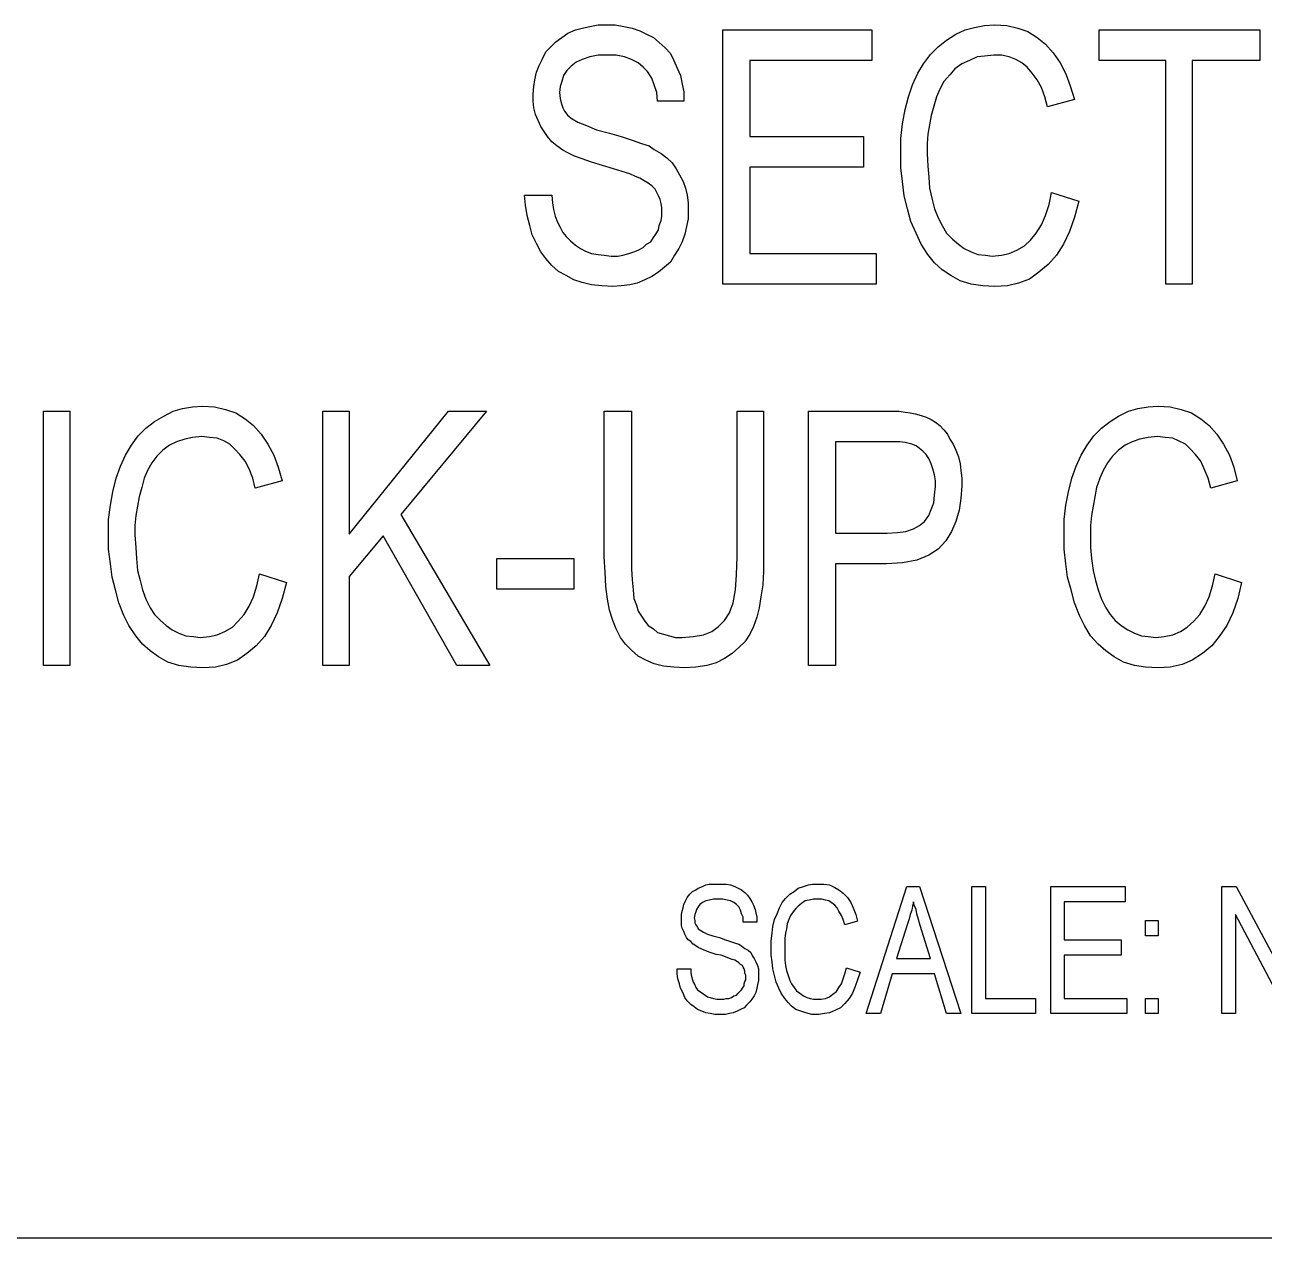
# Model space of a CAD drawing. Header units: metres. Extents: x 12 to 599, y -779 to -12.
# Drawn here: x 227.3 to 315.1, y -778.6 to -692.7 of the extents above; entities that cross this region are included whole.
import ezdxf

# ---------------------------------------------------------------- set-up
doc = ezdxf.new("R2010")
doc.units = ezdxf.units.M

msp = doc.modelspace()

# ---------------------------------------------------------------- linework, layer by layer
for p, q in [((265.38, -693.6), (265.8, -693.3)), ((265.8, -693.3), (266.34, -693.06)), ((266.34, -693.06), (266.82, -692.94)), ((266.82, -692.94), (267.36, -692.82)), ((267.36, -692.82), (267.96, -692.7)), ((267.96, -692.7), (268.5, -692.7)), ((268.5, -692.7), (269.16, -692.7)), ((269.16, -692.7), (269.76, -692.82)), ((269.76, -692.82), (270.36, -692.94)), ((270.36, -692.94), (270.9, -693.12)), ((270.9, -693.12), (271.38, -693.36)), ((271.38, -693.36), (271.86, -693.6)), ((276.78, -711.06), (276.78, -693.06)), ((276.78, -693.06), (287.34, -693.06)), ((287.34, -693.06), (287.34, -695.22)), ((292.62, -693.78), (293.28, -693.36)), ((293.28, -693.36), (293.94, -693.06)), ((293.94, -693.06), (294.6, -692.88)), ((294.6, -692.88), (295.32, -692.76)), ((295.32, -692.76), (296.04, -692.7)), ((296.04, -692.7), (296.88, -692.76)), ((296.88, -692.76), (297.66, -692.94)), ((297.66, -692.94), (298.38, -693.18)), ((298.38, -693.18), (299.04, -693.6)), ((303.42, -695.22), (303.42, -693.06)), ((303.42, -693.06), (314.82, -693.06)), ((314.82, -693.06), (314.82, -695.22)), ((264.24, -694.62), (264.6, -694.26)), ((264.6, -694.26), (264.96, -693.9)), ((264.96, -693.9), (265.38, -693.6)), ((271.86, -693.6), (272.28, -693.96)), ((272.28, -693.96), (272.7, -694.32)), ((272.7, -694.32), (273.06, -694.74)), ((291.48, -694.8), (292.02, -694.26)), ((292.02, -694.26), (292.62, -693.78)), ((299.04, -693.6), (299.64, -694.08)), ((299.64, -694.08), (300.18, -694.68)), ((263.76, -695.58), (264, -695.1)), ((264, -695.1), (264.24, -694.62)), ((266.82, -695.16), (266.4, -695.34)), ((267.36, -694.98), (266.82, -695.16)), ((267.96, -694.86), (267.36, -694.98)), ((268.62, -694.86), (267.96, -694.86)), ((269.22, -694.86), (268.62, -694.86)), ((269.82, -694.98), (269.22, -694.86)), ((270.3, -695.16), (269.82, -694.98)), ((270.78, -695.4), (270.3, -695.16)), ((273.06, -694.74), (273.3, -695.22)), ((291, -695.46), (291.48, -694.8)), ((294.78, -694.98), (294.24, -695.22)), ((295.32, -694.92), (294.78, -694.98)), ((295.98, -694.86), (295.32, -694.92)), ((296.52, -694.86), (295.98, -694.86)), ((297.06, -694.98), (296.52, -694.86)), ((297.54, -695.16), (297.06, -694.98)), ((297.96, -695.4), (297.54, -695.16)), ((300.18, -694.68), (300.66, -695.4)), ((263.46, -696.6), (263.58, -696.06)), ((263.58, -696.06), (263.76, -695.58)), ((265.74, -695.94), (265.5, -696.3)), ((266.04, -695.64), (265.74, -695.94)), ((266.4, -695.34), (266.04, -695.64)), ((271.14, -695.7), (270.78, -695.4)), ((271.44, -696), (271.14, -695.7)), ((271.74, -696.48), (271.44, -696)), ((273.3, -695.22), (273.54, -695.76)), ((273.54, -695.76), (273.78, -696.3)), ((287.34, -695.22), (278.7, -695.22)), ((278.7, -695.22), (278.7, -700.62)), ((290.58, -696.12), (291, -695.46)), ((293.22, -695.82), (292.86, -696.24)), ((293.7, -695.46), (293.22, -695.82)), ((294.24, -695.22), (293.7, -695.46)), ((298.32, -695.7), (297.96, -695.4)), ((298.68, -696.12), (298.32, -695.7)), ((300.66, -695.4), (301.08, -696.18)), ((308.16, -695.22), (303.42, -695.22)), ((308.16, -711.06), (308.16, -695.22)), ((314.82, -695.22), (310.02, -695.22)), ((310.02, -695.22), (310.02, -711.06)), ((263.4, -697.08), (263.46, -696.6)), ((265.38, -696.72), (265.26, -697.08)), ((265.5, -696.3), (265.38, -696.72)), ((271.92, -696.96), (271.74, -696.48)), ((272.1, -697.5), (271.92, -696.96)), ((273.78, -696.3), (273.9, -696.9)), ((273.9, -696.9), (274.02, -697.44)), ((289.92, -697.8), (290.22, -696.96)), ((290.22, -696.96), (290.58, -696.12)), ((292.44, -696.72), (292.14, -697.26)), ((292.86, -696.24), (292.44, -696.72)), ((299.04, -696.6), (298.68, -696.12)), ((299.34, -697.14), (299.04, -696.6)), ((301.08, -696.18), (301.38, -697.02)), ((263.34, -697.62), (263.4, -697.08)), ((263.34, -698.1), (263.34, -697.62)), ((265.26, -697.08), (265.2, -697.5)), ((265.2, -697.5), (265.26, -697.92)), ((272.16, -698.1), (272.1, -697.5)), ((274.02, -697.44), (274.02, -698.1)), ((289.68, -698.7), (289.92, -697.8)), ((291.9, -697.8), (291.72, -698.46)), ((292.14, -697.26), (291.9, -697.8)), ((299.58, -697.8), (299.34, -697.14)), ((299.76, -698.52), (299.58, -697.8)), ((301.38, -697.02), (301.68, -697.98)), ((263.4, -698.58), (263.34, -698.1)), ((263.52, -699.06), (263.4, -698.58)), ((265.26, -697.92), (265.32, -698.22)), ((265.32, -698.22), (265.44, -698.58)), ((265.44, -698.58), (265.56, -698.82)), ((274.02, -698.1), (272.16, -698.1)), ((289.5, -699.72), (289.68, -698.7)), ((291.72, -698.46), (291.54, -699.12)), ((301.68, -697.98), (299.76, -698.52)), ((263.7, -699.48), (263.52, -699.06)), ((263.88, -699.9), (263.7, -699.48)), ((265.56, -698.82), (265.8, -699.12)), ((265.8, -699.12), (266.1, -699.36)), ((266.1, -699.36), (266.52, -699.6)), ((266.52, -699.6), (267.12, -699.84)), ((291.54, -699.12), (291.42, -699.78)), ((264.12, -700.26), (263.88, -699.9)), ((264.36, -700.62), (264.12, -700.26)), ((267.12, -699.84), (267.84, -700.14)), ((267.84, -700.14), (268.74, -700.38)), ((268.74, -700.38), (269.58, -700.62)), ((289.38, -700.74), (289.5, -699.72)), ((291.3, -700.44), (291.24, -701.1)), ((291.42, -699.78), (291.3, -700.44)), ((264.66, -700.98), (264.36, -700.62)), ((265.02, -701.28), (264.66, -700.98)), ((265.44, -701.58), (265.02, -701.28)), ((269.58, -700.62), (270.36, -700.86)), ((270.36, -700.86), (271.02, -701.1)), ((271.02, -701.1), (271.56, -701.28)), ((271.56, -701.28), (271.92, -701.52)), ((278.7, -700.62), (286.74, -700.62)), ((286.74, -700.62), (286.74, -702.78)), ((289.38, -701.82), (289.38, -700.74)), ((291.24, -701.1), (291.24, -701.82)), ((265.8, -701.76), (265.44, -701.58)), ((266.28, -702), (265.8, -701.76)), ((266.82, -702.18), (266.28, -702)), ((267.48, -702.42), (266.82, -702.18)), ((271.92, -701.52), (272.4, -701.82)), ((272.4, -701.82), (272.82, -702.12)), ((272.82, -702.12), (273.18, -702.48)), ((289.38, -702.84), (289.38, -701.82)), ((291.24, -701.82), (291.3, -702.72)), ((268.26, -702.66), (267.48, -702.42)), ((269.04, -702.9), (268.26, -702.66)), ((269.64, -703.08), (269.04, -702.9)), ((270.18, -703.26), (269.64, -703.08)), ((273.18, -702.48), (273.48, -702.9)), ((273.48, -702.9), (273.72, -703.32)), ((286.74, -702.78), (278.7, -702.78)), ((278.7, -702.78), (278.7, -708.9)), ((289.5, -703.8), (289.38, -702.84)), ((291.3, -702.72), (291.36, -703.5)), ((270.6, -703.44), (270.18, -703.26)), ((270.9, -703.56), (270.6, -703.44)), ((271.2, -703.74), (270.9, -703.56)), ((271.5, -703.92), (271.2, -703.74)), ((271.74, -704.1), (271.5, -703.92)), ((273.72, -703.32), (273.96, -703.8)), ((273.96, -703.8), (274.14, -704.28)), ((289.62, -704.82), (289.5, -703.8)), ((291.36, -703.5), (291.42, -704.28)), ((262.74, -704.76), (264.66, -704.76)), ((262.8, -705.48), (262.74, -704.76)), ((264.66, -704.76), (264.72, -705.3)), ((271.98, -704.34), (271.74, -704.1)), ((272.1, -704.58), (271.98, -704.34)), ((272.22, -704.82), (272.1, -704.58)), ((272.34, -705.06), (272.22, -704.82)), ((274.14, -704.28), (274.26, -704.76)), ((274.26, -704.76), (274.32, -705.3)), ((289.86, -705.72), (289.62, -704.82)), ((291.42, -704.28), (291.6, -705.06)), ((299.88, -705.42), (300.06, -704.58)), ((300.06, -704.58), (301.98, -705.18)), ((262.92, -706.2), (262.8, -705.48)), ((264.72, -705.3), (264.78, -705.78)), ((272.4, -705.36), (272.34, -705.06)), ((272.46, -705.66), (272.4, -705.36)), ((272.46, -705.96), (272.46, -705.66)), ((274.32, -705.3), (274.32, -705.9)), ((290.1, -706.62), (289.86, -705.72)), ((291.6, -705.06), (291.78, -705.72)), ((291.78, -705.72), (292.02, -706.38)), ((299.64, -706.2), (299.88, -705.42)), ((301.98, -705.18), (301.68, -706.32)), ((263.1, -706.92), (262.92, -706.2)), ((264.78, -705.78), (264.9, -706.26)), ((264.9, -706.26), (265.08, -706.68)), ((272.28, -706.92), (272.4, -706.56)), ((272.4, -706.56), (272.46, -706.26)), ((272.46, -706.26), (272.46, -705.96)), ((274.32, -706.44), (274.2, -706.98)), ((274.32, -705.9), (274.32, -706.44)), ((290.46, -707.46), (290.1, -706.62)), ((292.02, -706.38), (292.32, -706.92)), ((299.34, -706.86), (299.64, -706.2)), ((301.68, -706.32), (301.32, -707.34)), ((263.28, -707.58), (263.1, -706.92)), ((265.08, -706.68), (265.26, -707.04)), ((265.26, -707.04), (265.44, -707.4)), ((265.44, -707.4), (265.68, -707.7)), ((272.04, -707.52), (272.22, -707.22)), ((272.22, -707.22), (272.28, -706.92)), ((274.2, -706.98), (274.08, -707.52)), ((290.82, -708.24), (290.46, -707.46)), ((292.32, -706.92), (292.62, -707.46)), ((292.62, -707.46), (293.04, -707.88)), ((298.56, -707.94), (298.98, -707.46)), ((298.98, -707.46), (299.34, -706.86)), ((301.32, -707.34), (300.9, -708.24)), ((263.58, -708.18), (263.28, -707.58)), ((263.88, -708.78), (263.58, -708.18)), ((265.68, -707.7), (265.98, -708)), ((265.98, -708), (266.34, -708.3)), ((266.34, -708.3), (266.7, -708.54)), ((271.14, -708.48), (271.38, -708.24)), ((271.38, -708.24), (271.68, -708.06)), ((271.68, -708.06), (271.86, -707.76)), ((271.86, -707.76), (272.04, -707.52)), ((273.9, -708.06), (273.66, -708.54)), ((274.08, -707.52), (273.9, -708.06)), ((291.3, -708.96), (290.82, -708.24)), ((293.04, -707.88), (293.46, -708.24)), ((293.46, -708.24), (293.88, -708.54)), ((297.6, -708.66), (298.14, -708.36)), ((298.14, -708.36), (298.56, -707.94)), ((300.9, -708.24), (300.42, -709.02)), ((264.24, -709.26), (263.88, -708.78)), ((264.66, -709.74), (264.24, -709.26)), ((266.7, -708.54), (267.06, -708.72)), ((267.06, -708.72), (267.48, -708.9)), ((267.48, -708.9), (267.96, -708.96)), ((267.96, -708.96), (268.38, -709.02)), ((268.38, -709.02), (268.86, -709.08)), ((268.86, -709.08), (269.34, -709.08)), ((269.34, -709.08), (269.7, -709.02)), ((269.7, -709.02), (270.12, -708.9)), ((270.12, -708.9), (270.48, -708.78)), ((270.48, -708.78), (270.78, -708.66)), ((270.78, -708.66), (271.14, -708.48)), ((273.36, -709.02), (273.06, -709.5)), ((273.66, -708.54), (273.36, -709.02)), ((278.7, -708.9), (287.64, -708.9)), ((287.64, -708.9), (287.64, -711.06)), ((291.78, -709.56), (291.3, -708.96)), ((293.88, -708.54), (294.36, -708.78)), ((294.36, -708.78), (294.84, -708.96)), ((294.84, -708.96), (295.38, -709.02)), ((295.38, -709.02), (295.86, -709.08)), ((295.86, -709.08), (296.52, -709.02)), ((296.52, -709.02), (297.06, -708.9)), ((297.06, -708.9), (297.6, -708.66)), ((300.42, -709.02), (299.82, -709.68)), ((265.14, -710.16), (264.66, -709.74)), ((272.64, -709.86), (272.22, -710.22)), ((273.06, -709.5), (272.64, -709.86)), ((292.32, -710.04), (291.78, -709.56)), ((292.92, -710.46), (292.32, -710.04)), ((299.82, -709.68), (299.16, -710.22)), ((265.68, -710.46), (265.14, -710.16)), ((266.22, -710.76), (265.68, -710.46)), ((266.82, -710.94), (266.22, -710.76)), ((267.48, -711.12), (266.82, -710.94)), ((270.72, -711), (270.18, -711.12)), ((271.26, -710.76), (270.72, -711)), ((271.74, -710.52), (271.26, -710.76)), ((272.22, -710.22), (271.74, -710.52)), ((293.58, -710.82), (292.92, -710.46)), ((294.36, -711.06), (293.58, -710.82)), ((297.72, -711), (296.94, -711.18)), ((298.5, -710.7), (297.72, -711)), ((299.16, -710.22), (298.5, -710.7)), ((268.2, -711.18), (267.48, -711.12)), ((268.98, -711.24), (268.2, -711.18)), ((269.58, -711.18), (268.98, -711.24)), ((270.18, -711.12), (269.58, -711.18)), ((287.64, -711.06), (276.78, -711.06)), ((295.2, -711.18), (294.36, -711.06)), ((296.04, -711.24), (295.2, -711.18)), ((296.94, -711.18), (296.04, -711.24)), ((310.02, -711.06), (308.16, -711.06)), ((238.5, -719.88), (239.22, -719.76)), ((239.22, -719.76), (239.94, -719.7)), ((239.94, -719.7), (240.78, -719.76)), ((240.78, -719.76), (241.56, -719.94)), ((306.18, -719.88), (306.9, -719.76)), ((306.9, -719.76), (307.62, -719.7)), ((307.62, -719.7), (308.46, -719.76)), ((308.46, -719.76), (309.24, -719.94)), ((228.66, -738.06), (228.66, -720.06)), ((228.66, -720.06), (230.52, -720.06)), ((230.52, -720.06), (230.52, -738.06)), ((236.52, -720.78), (237.18, -720.42)), ((237.18, -720.42), (237.84, -720.06)), ((237.84, -720.06), (238.5, -719.88)), ((241.56, -719.94), (242.28, -720.18)), ((242.28, -720.18), (242.94, -720.6)), ((242.94, -720.6), (243.54, -721.08)), ((248.46, -738.06), (248.46, -720.06)), ((248.46, -720.06), (250.32, -720.06)), ((250.32, -720.06), (250.32, -728.76)), ((250.32, -728.76), (257.34, -720.06)), ((260.04, -720.06), (253.98, -727.38)), ((257.34, -720.06), (260.04, -720.06)), ((268.38, -730.38), (268.38, -720.06)), ((268.38, -720.06), (270.3, -720.06)), ((270.3, -720.06), (270.3, -730.38)), ((277.8, -720.06), (279.66, -720.06)), ((277.8, -730.38), (277.8, -720.06)), ((279.66, -720.06), (279.66, -730.38)), ((282.84, -738.06), (282.84, -720.06)), ((282.84, -720.06), (288.24, -720.06)), ((288.24, -720.06), (288.78, -720.06)), ((288.78, -720.06), (289.26, -720.06)), ((289.26, -720.06), (289.68, -720.12)), ((289.68, -720.12), (290.04, -720.18)), ((290.04, -720.18), (290.4, -720.24)), ((290.4, -720.24), (290.82, -720.36)), ((290.82, -720.36), (291.18, -720.48)), ((291.18, -720.48), (291.54, -720.66)), ((291.54, -720.66), (291.84, -720.84)), ((304.2, -720.78), (304.8, -720.42)), ((304.8, -720.42), (305.52, -720.06)), ((305.52, -720.06), (306.18, -719.88)), ((309.24, -719.94), (309.96, -720.18)), ((309.96, -720.18), (310.62, -720.6)), ((310.62, -720.6), (311.22, -721.08)), ((235.38, -721.8), (235.92, -721.26)), ((235.92, -721.26), (236.52, -720.78)), ((243.54, -721.08), (244.08, -721.68)), ((291.84, -720.84), (292.14, -721.08)), ((292.14, -721.08), (292.44, -721.38)), ((292.44, -721.38), (292.68, -721.68)), ((303.06, -721.8), (303.6, -721.26)), ((303.6, -721.26), (304.2, -720.78)), ((311.22, -721.08), (311.76, -721.68)), ((234.9, -722.46), (235.38, -721.8)), ((238.08, -722.22), (237.6, -722.46)), ((238.68, -722.04), (238.08, -722.22)), ((239.22, -721.92), (238.68, -722.04)), ((239.88, -721.86), (239.22, -721.92)), ((240.42, -721.92), (239.88, -721.86)), ((240.96, -721.98), (240.42, -721.92)), ((241.44, -722.16), (240.96, -721.98)), ((241.86, -722.4), (241.44, -722.16)), ((242.22, -722.76), (241.86, -722.4)), ((244.08, -721.68), (244.56, -722.4)), ((244.56, -722.4), (244.98, -723.18)), ((288.42, -722.22), (284.76, -722.22)), ((284.76, -722.22), (284.76, -728.7)), ((288.9, -722.22), (288.42, -722.22)), ((289.32, -722.22), (288.9, -722.22)), ((289.68, -722.28), (289.32, -722.22)), ((289.98, -722.34), (289.68, -722.28)), ((290.16, -722.4), (289.98, -722.34)), ((290.46, -722.52), (290.16, -722.4)), ((292.68, -721.68), (292.86, -722.04)), ((292.86, -722.04), (293.1, -722.4)), ((293.1, -722.4), (293.28, -722.82)), ((302.58, -722.46), (303.06, -721.8)), ((305.76, -722.22), (305.28, -722.46)), ((306.3, -722.04), (305.76, -722.22)), ((306.9, -721.92), (306.3, -722.04)), ((307.56, -721.86), (306.9, -721.92)), ((308.1, -721.92), (307.56, -721.86)), ((308.64, -721.98), (308.1, -721.92)), ((309.06, -722.16), (308.64, -721.98)), ((309.54, -722.4), (309.06, -722.16)), ((309.9, -722.76), (309.54, -722.4)), ((311.76, -721.68), (312.24, -722.4)), ((312.24, -722.4), (312.66, -723.18)), ((234.12, -723.96), (234.48, -723.18)), ((234.48, -723.18), (234.9, -722.46)), ((236.7, -723.24), (236.34, -723.72)), ((237.12, -722.82), (236.7, -723.24)), ((237.6, -722.46), (237.12, -722.82)), ((242.58, -723.12), (242.22, -722.76)), ((242.94, -723.6), (242.58, -723.12)), ((244.98, -723.18), (245.28, -724.02)), ((290.7, -722.7), (290.46, -722.52)), ((290.94, -722.88), (290.7, -722.7)), ((291.18, -723.12), (290.94, -722.88)), ((291.36, -723.42), (291.18, -723.12)), ((293.28, -722.82), (293.46, -723.3)), ((293.46, -723.3), (293.58, -723.78)), ((301.8, -723.96), (302.16, -723.18)), ((302.16, -723.18), (302.58, -722.46)), ((304.38, -723.24), (304.02, -723.72)), ((304.8, -722.82), (304.38, -723.24)), ((305.28, -722.46), (304.8, -722.82)), ((310.26, -723.12), (309.9, -722.76)), ((310.62, -723.6), (310.26, -723.12)), ((312.66, -723.18), (312.96, -724.02)), ((233.82, -724.8), (234.12, -723.96)), ((236.34, -723.72), (236.04, -724.26)), ((243.24, -724.14), (242.94, -723.6)), ((243.48, -724.8), (243.24, -724.14)), ((245.28, -724.02), (245.58, -724.98)), ((291.54, -723.78), (291.36, -723.42)), ((291.66, -724.14), (291.54, -723.78)), ((291.78, -724.56), (291.66, -724.14)), ((293.58, -723.78), (293.64, -724.26)), ((301.5, -724.8), (301.8, -723.96)), ((304.02, -723.72), (303.72, -724.26)), ((310.86, -724.14), (310.62, -723.6)), ((311.16, -724.8), (310.86, -724.14)), ((312.96, -724.02), (313.2, -724.98)), ((233.58, -725.76), (233.82, -724.8)), ((235.8, -724.8), (235.62, -725.46)), ((236.04, -724.26), (235.8, -724.8)), ((243.66, -725.52), (243.48, -724.8)), ((245.58, -724.98), (243.66, -725.52)), ((291.84, -724.98), (291.78, -724.56)), ((291.84, -725.4), (291.84, -724.98)), ((293.64, -724.26), (293.7, -724.8)), ((293.7, -724.8), (293.7, -725.34)), ((301.26, -725.76), (301.5, -724.8)), ((303.48, -724.8), (303.24, -725.46)), ((303.72, -724.26), (303.48, -724.8)), ((311.34, -725.52), (311.16, -724.8)), ((313.2, -724.98), (311.34, -725.52)), ((233.4, -726.72), (233.58, -725.76)), ((235.62, -725.46), (235.44, -726.12)), ((291.78, -726), (291.84, -725.4)), ((293.7, -725.34), (293.64, -726.24)), ((301.08, -726.72), (301.26, -725.76)), ((303.24, -725.46), (303.12, -726.12)), ((233.28, -727.74), (233.4, -726.72)), ((235.32, -726.78), (235.2, -727.44)), ((235.44, -726.12), (235.32, -726.78)), ((291.54, -727.02), (291.72, -726.54)), ((291.72, -726.54), (291.78, -726)), ((293.64, -726.24), (293.52, -727.08)), ((300.96, -727.74), (301.08, -726.72)), ((303, -726.78), (302.88, -727.44)), ((303.12, -726.12), (303, -726.78)), ((235.2, -727.44), (235.14, -728.16)), ((253.98, -727.38), (260.28, -738.06)), ((291.06, -727.86), (291.36, -727.44)), ((291.36, -727.44), (291.54, -727.02)), ((293.52, -727.08), (293.28, -727.86)), ((302.88, -727.44), (302.82, -728.16)), ((233.28, -728.82), (233.28, -727.74)), ((235.14, -728.16), (235.14, -728.82)), ((289.74, -728.58), (290.28, -728.4)), ((290.28, -728.4), (290.7, -728.16)), ((290.7, -728.16), (291.06, -727.86)), ((293.28, -727.86), (292.98, -728.58)), ((300.96, -728.82), (300.96, -727.74)), ((302.82, -728.16), (302.82, -728.82)), ((233.28, -729.84), (233.28, -728.82)), ((235.14, -728.82), (235.2, -729.72)), ((252.72, -728.88), (250.32, -731.76)), ((257.94, -738.06), (252.72, -728.88)), ((284.76, -728.7), (288.42, -728.7)), ((288.42, -728.7), (289.14, -728.64)), ((289.14, -728.64), (289.74, -728.58)), ((292.56, -729.24), (292.02, -729.84)), ((292.98, -728.58), (292.56, -729.24)), ((300.96, -729.84), (300.96, -728.82)), ((302.82, -728.82), (302.82, -729.72)), ((233.4, -730.86), (233.28, -729.84)), ((235.2, -729.72), (235.26, -730.5)), ((291.36, -730.26), (290.52, -730.62)), ((292.02, -729.84), (291.36, -730.26)), ((301.08, -730.86), (300.96, -729.84)), ((302.82, -729.72), (302.88, -730.5)), ((233.52, -731.82), (233.4, -730.86)), ((235.26, -730.5), (235.32, -731.34)), ((260.76, -732.66), (260.76, -730.5)), ((260.76, -730.5), (266.22, -730.5)), ((266.22, -730.5), (266.22, -732.66)), ((268.44, -731.46), (268.38, -730.38)), ((270.3, -730.38), (270.3, -731.22)), ((277.74, -731.64), (277.8, -730.38)), ((279.66, -730.38), (279.66, -731.4)), ((288.36, -730.86), (284.76, -730.86)), ((284.76, -730.86), (284.76, -738.06)), ((289.5, -730.8), (288.36, -730.86)), ((290.52, -730.62), (289.5, -730.8)), ((301.2, -731.82), (301.08, -730.86)), ((302.88, -730.5), (303, -731.34)), ((233.76, -732.72), (233.52, -731.82)), ((235.32, -731.34), (235.5, -732.06)), ((235.5, -732.06), (235.68, -732.72)), ((243.78, -732.42), (243.96, -731.58)), ((243.96, -731.58), (245.88, -732.18)), ((250.32, -731.76), (250.32, -738.06)), ((268.5, -732.48), (268.44, -731.46)), ((270.3, -731.22), (270.36, -732)), ((270.36, -732), (270.42, -732.72)), ((277.68, -732.72), (277.74, -731.64)), ((279.66, -731.4), (279.6, -732.36)), ((301.44, -732.72), (301.2, -731.82)), ((303, -731.34), (303.18, -732.06)), ((303.18, -732.06), (303.36, -732.72)), ((311.46, -732.42), (311.64, -731.58)), ((311.64, -731.58), (313.5, -732.18)), ((234, -733.62), (233.76, -732.72)), ((235.68, -732.72), (235.92, -733.38)), ((243.54, -733.2), (243.78, -732.42)), ((245.88, -732.18), (245.58, -733.32)), ((266.22, -732.66), (260.76, -732.66)), ((268.62, -733.38), (268.5, -732.48)), ((270.42, -732.72), (270.48, -733.32)), ((277.5, -733.62), (277.68, -732.72)), ((279.6, -732.36), (279.48, -733.2)), ((301.68, -733.62), (301.44, -732.72)), ((303.36, -732.72), (303.6, -733.38)), ((311.22, -733.2), (311.46, -732.42)), ((313.5, -732.18), (313.26, -733.32)), ((234.36, -734.52), (234, -733.62)), ((235.92, -733.38), (236.22, -733.98)), ((243.24, -733.86), (243.54, -733.2)), ((245.58, -733.32), (245.22, -734.34)), ((268.74, -734.16), (268.62, -733.38)), ((270.48, -733.32), (270.66, -733.8)), ((270.66, -733.8), (270.78, -734.22)), ((277.26, -734.34), (277.5, -733.62)), ((279.48, -733.2), (279.36, -733.98)), ((302.04, -734.52), (301.68, -733.62)), ((303.6, -733.38), (303.9, -733.98)), ((310.92, -733.86), (311.22, -733.2)), ((313.26, -733.32), (312.9, -734.34)), ((234.72, -735.24), (234.36, -734.52)), ((236.22, -733.98), (236.52, -734.46)), ((236.52, -734.46), (236.94, -734.88)), ((242.46, -734.94), (242.88, -734.46)), ((242.88, -734.46), (243.24, -733.86)), ((245.22, -734.34), (244.8, -735.24)), ((268.98, -734.88), (268.74, -734.16)), ((270.78, -734.22), (271.02, -734.58)), ((271.02, -734.58), (271.26, -734.94)), ((276.9, -734.88), (277.26, -734.34)), ((279.18, -734.64), (278.94, -735.3)), ((279.36, -733.98), (279.18, -734.64)), ((302.4, -735.24), (302.04, -734.52)), ((303.9, -733.98), (304.2, -734.46)), ((304.2, -734.46), (304.56, -734.88)), ((310.14, -734.94), (310.56, -734.46)), ((310.56, -734.46), (310.92, -733.86)), ((312.9, -734.34), (312.48, -735.24)), ((235.2, -735.96), (234.72, -735.24)), ((236.94, -734.88), (237.36, -735.24)), ((237.36, -735.24), (237.78, -735.54)), ((237.78, -735.54), (238.26, -735.78)), ((241.5, -735.66), (242.04, -735.36)), ((242.04, -735.36), (242.46, -734.94)), ((244.8, -735.24), (244.32, -736.02)), ((269.22, -735.48), (268.98, -734.88)), ((269.52, -736.08), (269.22, -735.48)), ((271.26, -734.94), (271.5, -735.24)), ((271.5, -735.24), (271.86, -735.48)), ((271.86, -735.48), (272.16, -735.72)), ((276, -735.66), (276.48, -735.3)), ((276.48, -735.3), (276.9, -734.88)), ((278.94, -735.3), (278.7, -735.84)), ((302.82, -735.96), (302.4, -735.24)), ((304.56, -734.88), (304.98, -735.24)), ((304.98, -735.24), (305.46, -735.54)), ((305.46, -735.54), (305.94, -735.78)), ((309.18, -735.66), (309.66, -735.36)), ((309.66, -735.36), (310.14, -734.94)), ((312.48, -735.24), (311.94, -736.02)), ((235.68, -736.56), (235.2, -735.96)), ((238.26, -735.78), (238.74, -735.96)), ((238.74, -735.96), (239.28, -736.02)), ((239.28, -736.02), (239.76, -736.08)), ((239.76, -736.08), (240.42, -736.02)), ((240.42, -736.02), (240.96, -735.9)), ((240.96, -735.9), (241.5, -735.66)), ((244.32, -736.02), (243.72, -736.68)), ((269.88, -736.56), (269.52, -736.08)), ((272.16, -735.72), (272.58, -735.84)), ((272.58, -735.84), (273, -735.96)), ((273, -735.96), (273.42, -736.08)), ((273.42, -736.08), (273.9, -736.08)), ((273.9, -736.08), (274.68, -736.02)), ((274.68, -736.02), (275.4, -735.9)), ((275.4, -735.9), (276, -735.66)), ((278.34, -736.38), (277.92, -736.8)), ((278.7, -735.84), (278.34, -736.38)), ((303.36, -736.56), (302.82, -735.96)), ((305.94, -735.78), (306.42, -735.96)), ((306.42, -735.96), (306.9, -736.02)), ((306.9, -736.02), (307.44, -736.08)), ((307.44, -736.08), (308.04, -736.02)), ((308.04, -736.02), (308.64, -735.9)), ((308.64, -735.9), (309.18, -735.66)), ((311.94, -736.02), (311.4, -736.68)), ((236.22, -737.04), (235.68, -736.56)), ((236.82, -737.46), (236.22, -737.04)), ((243.06, -737.22), (242.4, -737.7)), ((243.72, -736.68), (243.06, -737.22)), ((270.3, -736.98), (269.88, -736.56)), ((270.78, -737.4), (270.3, -736.98)), ((277.44, -737.22), (276.9, -737.58)), ((277.92, -736.8), (277.44, -737.22)), ((303.9, -737.04), (303.36, -736.56)), ((304.5, -737.46), (303.9, -737.04)), ((310.74, -737.22), (310.02, -737.7)), ((311.4, -736.68), (310.74, -737.22)), ((230.52, -738.06), (228.66, -738.06)), ((237.48, -737.82), (236.82, -737.46)), ((238.26, -738.06), (237.48, -737.82)), ((239.1, -738.18), (238.26, -738.06)), ((239.94, -738.24), (239.1, -738.18)), ((240.84, -738.18), (239.94, -738.24)), ((241.62, -738), (240.84, -738.18)), ((242.4, -737.7), (241.62, -738)), ((250.32, -738.06), (248.46, -738.06)), ((260.28, -738.06), (257.94, -738.06)), ((271.32, -737.7), (270.78, -737.4)), ((271.92, -737.94), (271.32, -737.7)), ((272.58, -738.12), (271.92, -737.94)), ((273.3, -738.18), (272.58, -738.12)), ((274.08, -738.24), (273.3, -738.18)), ((274.86, -738.18), (274.08, -738.24)), ((275.64, -738.06), (274.86, -738.18)), ((276.3, -737.88), (275.64, -738.06)), ((276.9, -737.58), (276.3, -737.88)), ((284.76, -738.06), (282.84, -738.06)), ((305.16, -737.82), (304.5, -737.46)), ((305.94, -738.06), (305.16, -737.82)), ((306.72, -738.18), (305.94, -738.06)), ((307.62, -738.24), (306.72, -738.18)), ((308.46, -738.18), (307.62, -738.24)), ((309.3, -738), (308.46, -738.18)), ((310.02, -737.7), (309.3, -738)), ((274.62, -754.08), (274.86, -753.96)), ((274.86, -753.96), (275.04, -753.84)), ((275.04, -753.84), (275.34, -753.72)), ((275.34, -753.72), (275.58, -753.6)), ((275.58, -753.6), (275.82, -753.54)), ((275.82, -753.54), (276.12, -753.54)), ((276.12, -753.54), (276.42, -753.54)), ((276.42, -753.54), (276.72, -753.54)), ((276.72, -753.54), (277.02, -753.54)), ((277.02, -753.54), (277.32, -753.6)), ((277.32, -753.6), (277.62, -753.72)), ((277.62, -753.72), (277.86, -753.84)), ((277.86, -753.84), (278.1, -753.96)), ((278.1, -753.96), (278.34, -754.14)), ((281.82, -754.08), (282.12, -753.84)), ((282.12, -753.84), (282.48, -753.72)), ((282.48, -753.72), (282.84, -753.6)), ((282.84, -753.6), (283.14, -753.54)), ((283.14, -753.54), (283.56, -753.54)), ((283.56, -753.54), (283.92, -753.54)), ((283.92, -753.54), (284.34, -753.6)), ((284.34, -753.6), (284.7, -753.78)), ((284.7, -753.78), (285, -753.96)), ((285, -753.96), (285.3, -754.2)), ((286.92, -762.72), (289.8, -753.72)), ((289.8, -753.72), (290.7, -753.72)), ((290.7, -753.72), (293.64, -762.72)), ((294.42, -762.72), (294.42, -753.72)), ((294.42, -753.72), (295.38, -753.72)), ((295.38, -753.72), (295.38, -761.64)), ((300, -762.72), (300, -753.72)), ((300, -753.72), (305.28, -753.72)), ((305.28, -753.72), (305.28, -754.8)), ((312.12, -762.72), (312.12, -753.72)), ((312.12, -753.72), (313.14, -753.72)), ((313.14, -753.72), (316.86, -760.68)), ((274.02, -754.98), (274.14, -754.74)), ((274.14, -754.74), (274.26, -754.5)), ((274.26, -754.5), (274.44, -754.26)), ((274.44, -754.26), (274.62, -754.08)), ((275.34, -754.86), (275.16, -754.98)), ((275.58, -754.74), (275.34, -754.86)), ((275.82, -754.68), (275.58, -754.74)), ((276.12, -754.62), (275.82, -754.68)), ((276.48, -754.62), (276.12, -754.62)), ((276.78, -754.62), (276.48, -754.62)), ((277.08, -754.68), (276.78, -754.62)), ((277.32, -754.74), (277.08, -754.68)), ((277.56, -754.86), (277.32, -754.74)), ((277.74, -754.98), (277.56, -754.86)), ((278.34, -754.14), (278.52, -754.32)), ((278.52, -754.32), (278.7, -754.56)), ((278.7, -754.56), (278.82, -754.8)), ((278.82, -754.8), (278.94, -755.04)), ((280.8, -755.22), (280.98, -754.86)), ((280.98, -754.86), (281.22, -754.56)), ((281.22, -754.56), (281.52, -754.26)), ((281.52, -754.26), (281.82, -754.08)), ((282.6, -754.74), (282.36, -754.92)), ((282.9, -754.68), (282.6, -754.74)), ((283.2, -754.62), (282.9, -754.68)), ((283.5, -754.62), (283.2, -754.62)), ((283.8, -754.62), (283.5, -754.62)), ((284.04, -754.68), (283.8, -754.62)), ((284.28, -754.74), (284.04, -754.68)), ((284.46, -754.86), (284.28, -754.74)), ((284.7, -755.04), (284.46, -754.86)), ((285.3, -754.2), (285.6, -754.5)), ((285.6, -754.5), (285.84, -754.86)), ((285.84, -754.86), (286.02, -755.22)), ((290.28, -754.8), (290.22, -755.1)), ((290.34, -755.04), (290.28, -754.8)), ((305.28, -754.8), (300.96, -754.8)), ((300.96, -754.8), (300.96, -757.5)), ((273.84, -755.7), (273.9, -755.46)), ((273.84, -756), (273.84, -755.7)), ((273.9, -755.46), (273.96, -755.22)), ((273.96, -755.22), (274.02, -754.98)), ((274.8, -755.7), (274.74, -755.94)), ((274.86, -755.52), (274.8, -755.7)), ((274.92, -755.34), (274.86, -755.52)), ((275.04, -755.16), (274.92, -755.34)), ((275.16, -754.98), (275.04, -755.16)), ((277.92, -755.16), (277.74, -754.98)), ((278.04, -755.4), (277.92, -755.16)), ((278.1, -755.64), (278.04, -755.4)), ((278.22, -755.88), (278.1, -755.64)), ((278.94, -755.04), (279.06, -755.34)), ((279.06, -755.34), (279.12, -755.58)), ((279.12, -755.58), (279.18, -755.88)), ((280.44, -756.06), (280.62, -755.64)), ((280.62, -755.64), (280.8, -755.22)), ((281.58, -755.76), (281.46, -756.06)), ((281.76, -755.52), (281.58, -755.76)), ((281.94, -755.28), (281.76, -755.52)), ((282.12, -755.1), (281.94, -755.28)), ((282.36, -754.92), (282.12, -755.1)), ((284.88, -755.22), (284.7, -755.04)), ((285, -755.46), (284.88, -755.22)), ((285.18, -755.76), (285, -755.46)), ((285.3, -756.06), (285.18, -755.76)), ((286.02, -755.22), (286.2, -755.7)), ((286.2, -755.7), (286.32, -756.18)), ((290.04, -755.7), (289.98, -756)), ((290.16, -755.4), (290.04, -755.7)), ((290.22, -755.1), (290.16, -755.4)), ((290.46, -755.34), (290.34, -755.04)), ((290.52, -755.64), (290.46, -755.34)), ((290.64, -756.06), (290.52, -755.64)), ((316.8, -762.72), (313.08, -755.7)), ((313.08, -755.7), (313.08, -762.72)), ((273.84, -756.24), (273.84, -756)), ((273.84, -756.48), (273.84, -756.24)), ((273.9, -756.66), (273.84, -756.48)), ((274.02, -756.9), (273.9, -756.66)), ((274.74, -755.94), (274.8, -756.12)), ((274.8, -756.12), (274.8, -756.3)), ((274.8, -756.3), (274.86, -756.42)), ((274.86, -756.42), (274.98, -756.6)), ((274.98, -756.6), (275.04, -756.72)), ((278.22, -756.24), (278.22, -755.88)), ((279.18, -756.24), (278.22, -756.24)), ((279.18, -755.88), (279.18, -756.24)), ((280.26, -757.02), (280.32, -756.54)), ((280.32, -756.54), (280.44, -756.06)), ((281.34, -756.36), (281.28, -756.72)), ((281.46, -756.06), (281.34, -756.36)), ((285.42, -756.42), (285.3, -756.06)), ((286.32, -756.18), (285.42, -756.42)), ((289.86, -756.36), (289.08, -758.82)), ((289.98, -756), (289.86, -756.36)), ((290.76, -756.48), (290.64, -756.06)), ((291.48, -758.82), (290.76, -756.48)), ((306.72, -757.2), (306.72, -756.12)), ((306.72, -756.12), (307.62, -756.12)), ((307.62, -756.12), (307.62, -757.2)), ((274.08, -757.08), (274.02, -756.9)), ((274.2, -757.32), (274.08, -757.08)), ((274.32, -757.5), (274.2, -757.32)), ((274.5, -757.62), (274.32, -757.5)), ((275.04, -756.72), (275.22, -756.84)), ((275.22, -756.84), (275.4, -756.96)), ((275.4, -756.96), (275.7, -757.08)), ((275.7, -757.08), (276.06, -757.2)), ((276.06, -757.2), (276.54, -757.32)), ((276.54, -757.32), (276.96, -757.5)), ((276.96, -757.5), (277.32, -757.62)), ((280.2, -757.56), (280.26, -757.02)), ((281.22, -757.02), (281.16, -757.38)), ((281.16, -757.38), (281.16, -757.74)), ((281.28, -756.72), (281.22, -757.02)), ((300.96, -757.5), (304.98, -757.5)), ((304.98, -757.5), (304.98, -758.58)), ((307.62, -757.2), (306.72, -757.2)), ((274.68, -757.8), (274.5, -757.62)), ((274.86, -757.92), (274.68, -757.8)), ((275.04, -758.04), (274.86, -757.92)), ((275.28, -758.16), (275.04, -758.04)), ((275.58, -758.28), (275.28, -758.16)), ((275.88, -758.4), (275.58, -758.28)), ((276.3, -758.52), (275.88, -758.4)), ((277.32, -757.62), (277.68, -757.74)), ((277.68, -757.74), (277.92, -757.8)), ((277.92, -757.8), (278.1, -757.92)), ((278.1, -757.92), (278.34, -758.1)), ((278.34, -758.1), (278.58, -758.22)), ((278.58, -758.22), (278.76, -758.4)), ((278.76, -758.4), (278.88, -758.64)), ((280.2, -758.1), (280.2, -757.56)), ((280.2, -758.58), (280.2, -758.1)), ((281.16, -757.74), (281.16, -758.1)), ((281.16, -758.1), (281.16, -758.52)), ((276.66, -758.58), (276.3, -758.52)), ((276.96, -758.7), (276.66, -758.58)), ((277.26, -758.82), (276.96, -758.7)), ((277.44, -758.88), (277.26, -758.82)), ((277.62, -758.94), (277.44, -758.88)), ((277.74, -759), (277.62, -758.94)), ((277.92, -759.12), (277.74, -759)), ((278.04, -759.24), (277.92, -759.12)), ((278.16, -759.3), (278.04, -759.24)), ((278.88, -758.64), (279, -758.82)), ((279, -758.82), (279.12, -759.06)), ((279.12, -759.06), (279.24, -759.3)), ((280.26, -759.06), (280.2, -758.58)), ((280.32, -759.54), (280.26, -759.06)), ((281.16, -758.52), (281.16, -758.94)), ((281.16, -758.94), (281.22, -759.3)), ((289.08, -758.82), (291.48, -758.82)), ((304.98, -758.58), (300.96, -758.58)), ((300.96, -758.58), (300.96, -761.64)), ((273.54, -759.54), (274.5, -759.54)), ((273.54, -759.9), (273.54, -759.54)), ((273.6, -760.26), (273.54, -759.9)), ((274.5, -759.54), (274.5, -759.84)), ((274.5, -759.84), (274.56, -760.08)), ((274.56, -760.08), (274.62, -760.32)), ((278.22, -759.42), (278.16, -759.3)), ((278.28, -759.54), (278.22, -759.42)), ((278.34, -759.72), (278.28, -759.54)), ((278.34, -759.84), (278.34, -759.72)), ((278.4, -760.02), (278.34, -759.84)), ((278.4, -760.14), (278.4, -760.02)), ((278.4, -760.32), (278.4, -760.14)), ((279.24, -759.3), (279.3, -759.54)), ((279.3, -759.54), (279.3, -759.84)), ((279.3, -759.84), (279.3, -760.08)), ((279.3, -760.08), (279.3, -760.38)), ((280.44, -760.02), (280.32, -759.54)), ((280.56, -760.5), (280.44, -760.02)), ((281.22, -759.3), (281.28, -759.66)), ((281.28, -759.66), (281.4, -760.02)), ((281.4, -760.02), (281.52, -760.38)), ((285.3, -760.26), (285.42, -759.9)), ((285.42, -759.9), (285.54, -759.48)), ((285.54, -759.48), (286.5, -759.78)), ((286.5, -759.78), (286.32, -760.32)), ((288.78, -759.9), (287.94, -762.72)), ((291.78, -759.9), (288.78, -759.9)), ((292.62, -762.72), (291.78, -759.9)), ((273.72, -760.62), (273.6, -760.26)), ((273.78, -760.92), (273.72, -760.62)), ((273.96, -761.28), (273.78, -760.92)), ((274.62, -760.32), (274.68, -760.5)), ((274.68, -760.5), (274.8, -760.68)), ((274.8, -760.68), (274.86, -760.86)), ((274.86, -760.86), (274.98, -761.04)), ((274.98, -761.04), (275.16, -761.16)), ((277.98, -761.16), (278.1, -761.04)), ((278.1, -761.04), (278.16, -760.92)), ((278.16, -760.92), (278.28, -760.74)), ((278.28, -760.62), (278.34, -760.44)), ((278.28, -760.74), (278.28, -760.62)), ((278.34, -760.44), (278.4, -760.32)), ((279.18, -760.92), (279.12, -761.22)), ((279.24, -760.68), (279.18, -760.92)), ((279.3, -760.38), (279.24, -760.68)), ((280.74, -760.92), (280.56, -760.5)), ((280.92, -761.28), (280.74, -760.92)), ((281.52, -760.38), (281.64, -760.62)), ((281.64, -760.62), (281.82, -760.86)), ((281.82, -760.86), (282, -761.1)), ((284.82, -761.16), (285, -760.86)), ((285, -760.86), (285.18, -760.62)), ((285.18, -760.62), (285.3, -760.26)), ((286.14, -760.8), (285.96, -761.28)), ((286.32, -760.32), (286.14, -760.8)), ((274.08, -761.58), (273.96, -761.28)), ((274.26, -761.82), (274.08, -761.58)), ((274.5, -762.06), (274.26, -761.82)), ((275.16, -761.16), (275.34, -761.28)), ((275.34, -761.28), (275.52, -761.4)), ((275.52, -761.4), (275.7, -761.52)), ((275.7, -761.52), (275.88, -761.58)), ((275.88, -761.58), (276.12, -761.64)), ((276.12, -761.64), (276.36, -761.7)), ((276.36, -761.7), (276.6, -761.7)), ((276.6, -761.7), (276.84, -761.7)), ((276.84, -761.7), (277.02, -761.64)), ((277.02, -761.64), (277.2, -761.64)), ((277.2, -761.64), (277.38, -761.58)), ((277.38, -761.58), (277.56, -761.46)), ((277.56, -761.46), (277.74, -761.4)), ((277.74, -761.4), (277.86, -761.28)), ((277.86, -761.28), (277.98, -761.16)), ((278.7, -761.88), (278.46, -762.12)), ((278.82, -761.7), (278.7, -761.88)), ((279, -761.46), (278.82, -761.7)), ((279.12, -761.22), (279, -761.46)), ((281.16, -761.64), (280.92, -761.28)), ((281.4, -761.94), (281.16, -761.64)), ((282, -761.1), (282.24, -761.28)), ((282.24, -761.28), (282.48, -761.46)), ((282.48, -761.46), (282.72, -761.58)), ((282.72, -761.58), (282.96, -761.64)), ((282.96, -761.64), (283.2, -761.7)), ((283.2, -761.7), (283.44, -761.7)), ((283.44, -761.7), (283.74, -761.7)), ((283.74, -761.7), (284.04, -761.64)), ((284.04, -761.64), (284.34, -761.52)), ((284.34, -761.52), (284.58, -761.34)), ((284.58, -761.34), (284.82, -761.16)), ((285.72, -761.64), (285.42, -762)), ((285.96, -761.28), (285.72, -761.64)), ((295.38, -761.64), (298.92, -761.64)), ((298.92, -761.64), (298.92, -762.72)), ((300.96, -761.64), (305.4, -761.64)), ((305.4, -761.64), (305.4, -762.72)), ((306.72, -762.72), (306.72, -761.64)), ((306.72, -761.64), (307.62, -761.64)), ((307.62, -761.64), (307.62, -762.72)), ((274.74, -762.24), (274.5, -762.06)), ((274.98, -762.42), (274.74, -762.24)), ((275.28, -762.54), (274.98, -762.42)), ((275.58, -762.66), (275.28, -762.54)), ((275.88, -762.72), (275.58, -762.66)), ((276.24, -762.78), (275.88, -762.72)), ((276.66, -762.78), (276.24, -762.78)), ((276.96, -762.78), (276.66, -762.78)), ((277.26, -762.72), (276.96, -762.78)), ((277.5, -762.66), (277.26, -762.72)), ((277.8, -762.54), (277.5, -762.66)), ((278.04, -762.42), (277.8, -762.54)), ((278.28, -762.3), (278.04, -762.42)), ((278.46, -762.12), (278.28, -762.3)), ((281.64, -762.18), (281.4, -761.94)), ((281.94, -762.42), (281.64, -762.18)), ((282.3, -762.54), (281.94, -762.42)), ((282.66, -762.66), (282.3, -762.54)), ((283.08, -762.78), (282.66, -762.66)), ((283.56, -762.78), (283.08, -762.78)), ((283.98, -762.72), (283.56, -762.78)), ((284.34, -762.66), (283.98, -762.72)), ((284.76, -762.48), (284.34, -762.66)), ((285.12, -762.3), (284.76, -762.48)), ((285.42, -762), (285.12, -762.3)), ((287.94, -762.72), (286.92, -762.72)), ((293.64, -762.72), (292.62, -762.72)), ((298.92, -762.72), (294.42, -762.72)), ((305.4, -762.72), (300, -762.72)), ((307.62, -762.72), (306.72, -762.72)), ((313.08, -762.72), (312.12, -762.72)), ((572.1, -778.62), (39.06, -778.62))]:
    msp.add_line(p, q)

doc.saveas('drawing.dxf')
